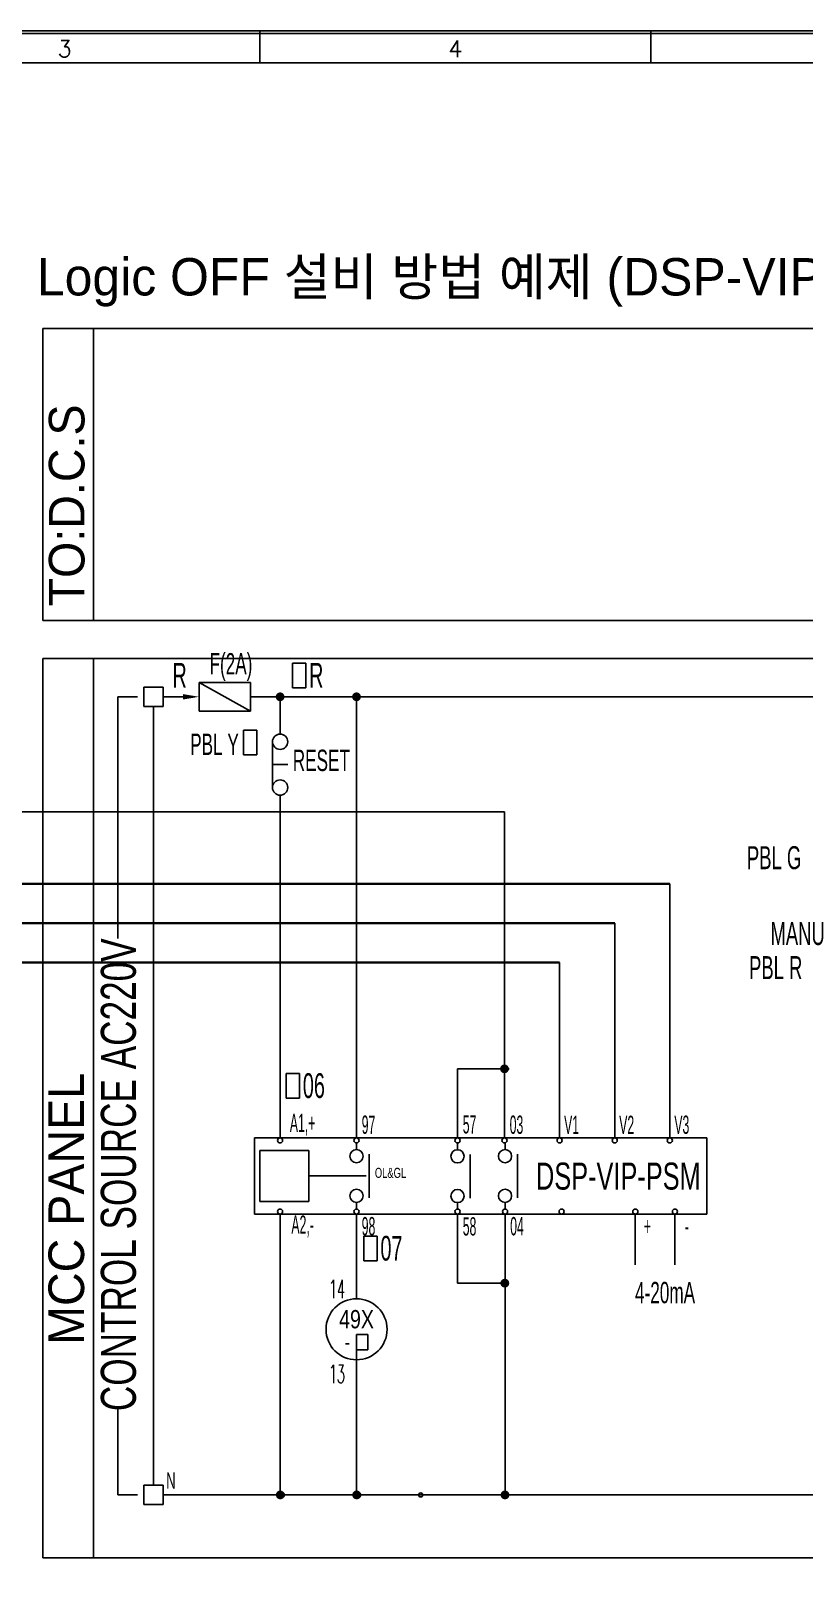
# Model space of a CAD drawing. Header units: millimetres. Extents: x 107 to 2900, y 85 to 3996.
# Drawn here: x 1148.1 to 1307.1, y 3617.7 to 3933.2 of the extents above; entities that cross this region are included whole.
import ezdxf
from ezdxf.enums import TextEntityAlignment as Align
from ezdxf.lldxf.tags import DXFTag

# ---------------------------------------------------------------- set-up
doc = ezdxf.new("R2010")
doc.units = ezdxf.units.MM
doc.linetypes.add('PHANTOM2', pattern=[1.25, 0.625, -0.125, 0.125, -0.125, 0.125, -0.125])
for name, color, linetype in [('1', 1, 'CENTER'), ('20', 2, 'Continuous'), ('30', 3, 'Continuous'), ('70', 7, 'Continuous'), ('ASHADE', 7, 'Continuous'), ('RED', 1, 'Continuous'), ('TB', 6, 'Continuous'), ('TBOX', 5, 'PHANTOM2'), ('TEXT', 6, 'Continuous')]:
    doc.layers.add(name, color=color, linetype=linetype)
doc.styles.add('ghs', font='NGULIM.TTF')
doc.styles.add('ROMANS', font='ROMANS.shx', dxfattribs={"width": 0.7})
doc.styles.add('SIMPLEX', font='SIMPLEX')
doc.styles.add('엑스포', font='gulim.ttc')
tags = doc.linetypes.add('CENTER', pattern=[2, 1.25, -0.25, 0.25, -0.25]).pattern_tags.tags
tags[10:11] = [DXFTag(74, 4), DXFTag(75, 0), DXFTag(340, '0'), DXFTag(46, 1.0), DXFTag(50, 0.0), DXFTag(44, 0.0), DXFTag(45, 0.0)]
tags[8:9] = [DXFTag(74, 4), DXFTag(75, 0), DXFTag(340, '0'), DXFTag(46, 1.0), DXFTag(50, 0.0), DXFTag(44, 0.0), DXFTag(45, 0.0)]
tags[6:7] = [DXFTag(74, 4), DXFTag(75, 0), DXFTag(340, '0'), DXFTag(46, 1.0), DXFTag(50, 0.0), DXFTag(44, 0.0), DXFTag(45, 0.0)]
tags[4:5] = [DXFTag(74, 4), DXFTag(75, 0), DXFTag(340, '0'), DXFTag(46, 1.0), DXFTag(50, 0.0), DXFTag(44, 0.0), DXFTag(45, 0.0)]
tags = doc.linetypes.add('HIDDEN', pattern=[0.375, 0.25, -0.125]).pattern_tags.tags
tags[6:7] = [DXFTag(74, 4), DXFTag(75, 0), DXFTag(340, '0'), DXFTag(46, 1.0), DXFTag(50, 0.0), DXFTag(44, 0.0), DXFTag(45, 0.0)]
tags[4:5] = [DXFTag(74, 4), DXFTag(75, 0), DXFTag(340, '0'), DXFTag(46, 1.0), DXFTag(50, 0.0), DXFTag(44, 0.0), DXFTag(45, 0.0)]

msp = doc.modelspace()

# ---------------------------------------------------------------- linework, layer by layer
at = {"color": 0}
for p, q in [((1204.602, 3803.272), (1201.876, 3803.272)), ((1201.876, 3803.272), (1201.876, 3798.182)), ((1204.602, 3798.182), (1204.602, 3803.272)), ((1182.648, 3799.272), (1193.265, 3799.272)), ((1182.648, 3793.403), (1182.648, 3799.272)), ((1193.265, 3793.403), (1182.648, 3799.272)), ((1193.265, 3799.272), (1193.265, 3793.403)), ((1175.313, 3796.338), (1179.354, 3796.338)), ((1193.265, 3796.338), (1458.343, 3796.338)), ((1199.316, 3788.677), (1199.316, 3796.338)), ((1201.876, 3798.182), (1204.602, 3798.182)), ((1215.028, 3796.338), (1215.028, 3705.72)), ((1193.265, 3793.403), (1182.648, 3793.403)), ((1194.531, 3789.481), (1191.805, 3789.481)), ((1191.805, 3789.481), (1191.805, 3784.391)), ((1194.531, 3784.391), (1194.531, 3789.481)), ((1197.748, 3787.109), (1197.748, 3777.697)), ((1191.805, 3784.391), (1194.531, 3784.391)), ((1197.748, 3782.403), (1200.885, 3782.403)), ((1199.316, 3705.72), (1199.316, 3776.128)), ((1067.932, 3772.732), (1245.439, 3772.732)), ((1245.439, 3772.732), (1245.439, 3705.72)), ((1279.423, 3757.877), (1279.423, 3705.72)), ((1268.095, 3749.796), (1268.095, 3705.72)), ((1256.767, 3741.714), (1256.767, 3705.72)), ((1203.297, 3718.949), (1200.571, 3718.949)), ((1200.571, 3718.949), (1200.571, 3713.859)), ((1203.297, 3713.859), (1203.297, 3718.949)), ((1235.792, 3719.892), (1235.792, 3705.76)), ((1235.792, 3719.892), (1245.439, 3719.892)), ((1200.571, 3713.859), (1203.297, 3713.859)), ((1194.087, 3705.72), (1287.031, 3705.72)), ((1194.087, 3690.034), (1194.087, 3705.72)), ((1215.028, 3704.675), (1215.028, 3703.318)), ((1235.792, 3704.635), (1235.792, 3703.278)), ((1245.55, 3704.675), (1245.55, 3703.318)), ((1287.031, 3705.72), (1287.031, 3690.034)), ((1195.18, 3703.106), (1205.224, 3703.106)), ((1195.18, 3692.648), (1195.18, 3703.106)), ((1205.224, 3692.648), (1205.224, 3703.106)), ((1217.606, 3702.366), (1217.606, 3693.393)), ((1238.371, 3702.327), (1238.371, 3693.354)), ((1248.129, 3702.366), (1248.129, 3693.393)), ((1205.224, 3692.648), (1195.18, 3692.648)), ((1215.028, 3692.442), (1215.028, 3691.079)), ((1235.792, 3692.402), (1235.792, 3691.04)), ((1245.55, 3692.442), (1245.55, 3691.079)), ((1287.031, 3690.034), (1194.087, 3690.034)), ((1199.316, 3690.034), (1199.316, 3632.346)), ((1215.028, 3690.034), (1215.028, 3679.638)), ((1235.792, 3675.862), (1235.792, 3689.994)), ((1245.55, 3690.034), (1245.55, 3632.346)), ((1272.338, 3690.034), (1272.338, 3679.638)), ((1280.478, 3690.034), (1280.478, 3679.638)), ((1219.245, 3685.538), (1216.519, 3685.538)), ((1216.519, 3685.538), (1216.519, 3680.448)), ((1219.245, 3680.448), (1219.245, 3685.538)), ((1215.028, 3679.638), (1215.028, 3672.655)), ((1216.519, 3680.448), (1219.245, 3680.448)), ((1235.792, 3675.862), (1245.55, 3675.862)), ((1215.028, 3664.289), (1215.028, 3632.346)), ((1175.271, 3632.346), (1244.442, 3632.346)), ((1244.442, 3632.346), (1458.76, 3632.346))]:
    msp.add_line(p, q, dxfattribs=at)
at = {"color": 0, "linetype": 'HIDDEN'}
for p, q in [((1173.272, 3794.339), (1173.272, 3634.345)), ((1217.011, 3697.877), (1205.224, 3697.877))]:
    msp.add_line(p, q, dxfattribs=at)
at = {"color": 0, "const_width": 0.9}
for points in [[(1198.866, 3796.338, 1), (1199.766, 3796.338, 1)], [(1214.578, 3796.338, 1), (1215.478, 3796.338, 1)], [(1244.985, 3719.892, 1), (1245.885, 3719.892, 1)], [(1245.064, 3675.862, 1), (1245.964, 3675.862, 1)], [(1198.898, 3632.346, 1), (1199.798, 3632.346, 1)], [(1214.609, 3632.346, 1), (1215.509, 3632.346, 1)], [(1245.1, 3632.346, 1), (1246, 3632.346, 1)]]:
    msp.add_lwpolyline(points, format="xyb", close=True, dxfattribs=at)
at = {"color": 0}
for centre, radius in [((1199.316, 3787.109), 1.569), ((1199.316, 3777.697), 1.569), ((1215.028, 3701.958), 1.36), ((1235.792, 3701.919), 1.36), ((1245.55, 3701.958), 1.36), ((1215.028, 3693.801), 1.36), ((1235.792, 3693.762), 1.36), ((1245.55, 3693.801), 1.36), ((1215.028, 3666.381), 6.275)]:
    msp.add_circle(centre, radius, dxfattribs=at)
for centre, start, end in [((1199.316, 3796.338), 0, 180), ((1199.316, 3796.338), 180, 0), ((1215.028, 3796.338), 0, 180), ((1215.028, 3796.338), 180, 0), ((1245.853, 3719.892), 0, 180), ((1245.857, 3719.892), 0, 180), ((1245.853, 3719.892), 180, 0), ((1245.857, 3719.892), 180, 0), ((1245.096, 3675.862), 0, 180), ((1245.096, 3675.862), 180, 0), ((1245.1, 3675.862), 0, 180), ((1245.1, 3675.862), 180, 0), ((1199.766, 3632.346), 0, 180), ((1199.766, 3632.346), 180, 0), ((1215.478, 3632.346), 0, 180), ((1215.478, 3632.346), 180, 0), ((1228.221, 3632.346), 0, 180), ((1228.221, 3632.346), 180, 0)]:
    msp.add_arc(centre, 0.418, start, end, dxfattribs=at)
msp.add_solid([(1179.354, 3795.788), (1179.354, 3796.887), (1182.648, 3796.338)], dxfattribs=at)
at = {"layer": '1', "color": 0, "ltscale": 20}
for p, q in [((1165.938, 3746.673), (1165.938, 3796.338)), ((1165.938, 3796.338), (1169.978, 3796.338)), ((1165.938, 3632.346), (1165.938, 3649.918)), ((1165.938, 3632.346), (1169.978, 3632.346))]:
    msp.add_line(p, q, dxfattribs=at)
at = {"layer": '20', "color": 7}
msp.add_line((940.784, 3926.576), (1690.527, 3926.576), dxfattribs=at)
at = {"layer": '30', "color": 7}
for p, q in [((1195.183, 3926.576), (1195.183, 3933.202)), ((1275.498, 3926.576), (1275.498, 3933.202))]:
    msp.add_line(p, q, dxfattribs=at)
at = {"layer": '70', "color": 0, "lineweight": 30}
for p, q in [((1057.642, 3757.877), (1279.423, 3757.877)), ((1049.276, 3749.796), (1268.095, 3749.796)), ((1256.767, 3741.714), (1040.91, 3741.714))]:
    msp.add_line(p, q, dxfattribs=at)
at = {"layer": '70', "color": 7}
for points in [[(1697.153, 3391.074), (934.158, 3391.074), (934.158, 3933.202), (1697.153, 3933.202)], [(1696.551, 3391.676), (934.761, 3391.676), (934.761, 3932.6), (1696.551, 3932.6)]]:
    msp.add_lwpolyline(points, close=True, dxfattribs=at)
at = {"layer": 'RED', "color": 0}
for p, q in [((1175.271, 3798.336), (1171.273, 3798.336)), ((1171.273, 3798.336), (1171.273, 3794.339)), ((1175.271, 3794.339), (1175.271, 3798.336)), ((1171.273, 3794.339), (1175.271, 3794.339)), ((1175.271, 3634.345), (1171.273, 3634.345)), ((1171.273, 3634.345), (1171.273, 3630.347)), ((1175.271, 3630.347), (1175.271, 3634.345)), ((1171.273, 3630.347), (1175.271, 3630.347))]:
    msp.add_line(p, q, dxfattribs=at)
at = {"layer": 'TB', "color": 0}
for centre in [(1199.316, 3705.197), (1215.028, 3705.197), (1235.792, 3705.197), (1245.439, 3705.197), (1256.767, 3705.197), (1268.095, 3705.197), (1279.423, 3705.197), (1199.316, 3690.557), (1215.028, 3690.557), (1235.792, 3690.557), (1245.55, 3690.557), (1257.193, 3690.557), (1272.338, 3690.557), (1280.478, 3690.557)]:
    msp.add_circle(centre, 0.523, dxfattribs=at)
at = {"layer": 'TBOX', "color": 0, "linetype": 'Continuous', "ltscale": 25}
for p, q in [((1150.523, 3872.03), (1547.753, 3872.03)), ((1150.523, 3872.03), (1150.523, 3812.024)), ((1160.981, 3872.03), (1160.981, 3812.024)), ((1150.523, 3812.024), (1547.753, 3812.024)), ((1150.523, 3804.181), (1547.753, 3804.181)), ((1150.523, 3804.181), (1150.523, 3619.438)), ((1160.981, 3804.181), (1160.981, 3619.438)), ((1150.523, 3619.438), (1547.753, 3619.438))]:
    msp.add_line(p, q, dxfattribs=at)
at = {"layer": 'TEXT', "color": 0}
for p, q in [((1217.368, 3665.315), (1215.015, 3665.315)), ((1215.015, 3665.315), (1215.015, 3662.178)), ((1217.368, 3662.178), (1217.368, 3665.315)), ((1215.015, 3662.178), (1217.368, 3662.178))]:
    msp.add_line(p, q, dxfattribs=at)

# ---------------------------------------------------------------- texts
at = {"layer": '30', "color": 7, "style": 'SIMPLEX'}
for s, p in [('3', (1155.025, 3929.496)), ('4', (1235.34, 3929.496))]:
    msp.add_text(s, height=3.413, dxfattribs=at).set_placement(p, align=Align.MIDDLE)
at = {"layer": 'ASHADE', "color": 0, "linetype": 'ByBlock', "lineweight": 25, "ltscale": 2, "style": 'ghs'}
msp.add_text('Logic OFF 설비 방법 예제 (DSP-VIP-PS1)', height=7.67413, dxfattribs=at).set_placement((1149.319, 3878.806))
at = {"layer": 'TEXT', "color": 0, "style": '엑스포'}
for s, p in [('TO:D.C.S', (1159.101, 3835.655)), ('MCC PANEL', (1159.026, 3691.121))]:
    msp.add_text(s, height=7.3204, rotation=90, dxfattribs=at).set_placement(p, align=Align.CENTER)
at = {"layer": 'TEXT', "color": 0, "style": 'ghs', "width": 0.6}
for s, height, p in [('F(2A)', 4.3922, (1184.811, 3800.922)), ('R', 5.084, (1177.184, 3798.229)), ('R', 5.084, (1205.273, 3798.229)), ('06', 5.084, (1203.991, 3713.907)), ('07', 5.084, (1219.939, 3680.495)), ('N', 3.389, (1175.884, 3633.607))]:
    msp.add_text(s, height=height, dxfattribs=at).set_placement(p)
at = {"layer": 'TEXT', "color": 0}
for s, height, style, width, p in [('PBL Y', 4.3922, 'ghs', 0.6, (1185.834, 3784.391)), ('RESET', 4.3922, 'ghs', 0.6, (1207.795, 3781.082)), ('PBL G', 4.725, 'ghs', 0.6, (1300.862, 3760.92)), ('MANU', 4.725, 'ghs', 0.6, (1305.701, 3745.334)), ('PBL R', 4.725, 'ghs', 0.6, (1301.192, 3738.331)), ('14', 3.7648, 'ROMANS', 0.5, (1211.02, 3672.765)), ('4-20mA', 4.3922, 'ghs', 0.6, (1278.449, 3671.734)), ('13', 3.7648, 'ROMANS', 0.5, (1211.02, 3655.338))]:
    msp.add_text(s, height=height, dxfattribs=dict(at, style=style, width=width)).set_placement(p, align=Align.CENTER)
at = {"layer": 'TEXT', "color": 0, "style": 'ghs', "width": 0.75}
msp.add_text('CONTROL SOURCE AC220V', height=7.20229, rotation=90, dxfattribs=at).set_placement((1169.673, 3698.136), align=Align.CENTER)
at = {"layer": 'TEXT', "color": 0, "style": 'ghs'}
for s, height, width, p in [('A1,+', 3.7648, 0.5, (1203.946, 3708.418)), ('97', 3.7648, 0.5, (1217.494, 3708.418)), ('57', 3.7648, 0.5, (1238.259, 3708.458)), ('03', 3.7648, 0.5, (1247.906, 3708.418)), ('V1', 3.7648, 0.5, (1259.234, 3708.418)), ('V2', 3.7648, 0.5, (1270.562, 3708.418)), ('V3', 3.7648, 0.5, (1281.89, 3708.418)), ('OL&GL', 2.0599, 0.7, (1222.014, 3698.523)), ('DSP-VIP-PSM', 5.56351, 0.7, (1268.846, 3697.856)), ('A2,-', 3.7648, 0.5, (1203.946, 3687.565)), ('98', 3.7648, 0.5, (1217.494, 3687.565)), ('58', 3.7648, 0.5, (1238.259, 3687.526)), ('04', 3.7648, 0.5, (1248.017, 3687.565)), ('+', 3.765, 0.5, (1274.805, 3687.565)), ('-', 3.765, 0.5, (1282.945, 3687.565)), ('49X', 3.7648, 0.8, (1215.028, 3668.457)), ('-', 3.137, 0.8, (1213.165, 3663.762)), ('-', 3.137, 0.8, (1213.165, 3663.762))]:
    msp.add_text(s, height=height, dxfattribs=dict(at, width=width)).set_placement(p, align=Align.MIDDLE)

doc.saveas('drawing.dxf')
